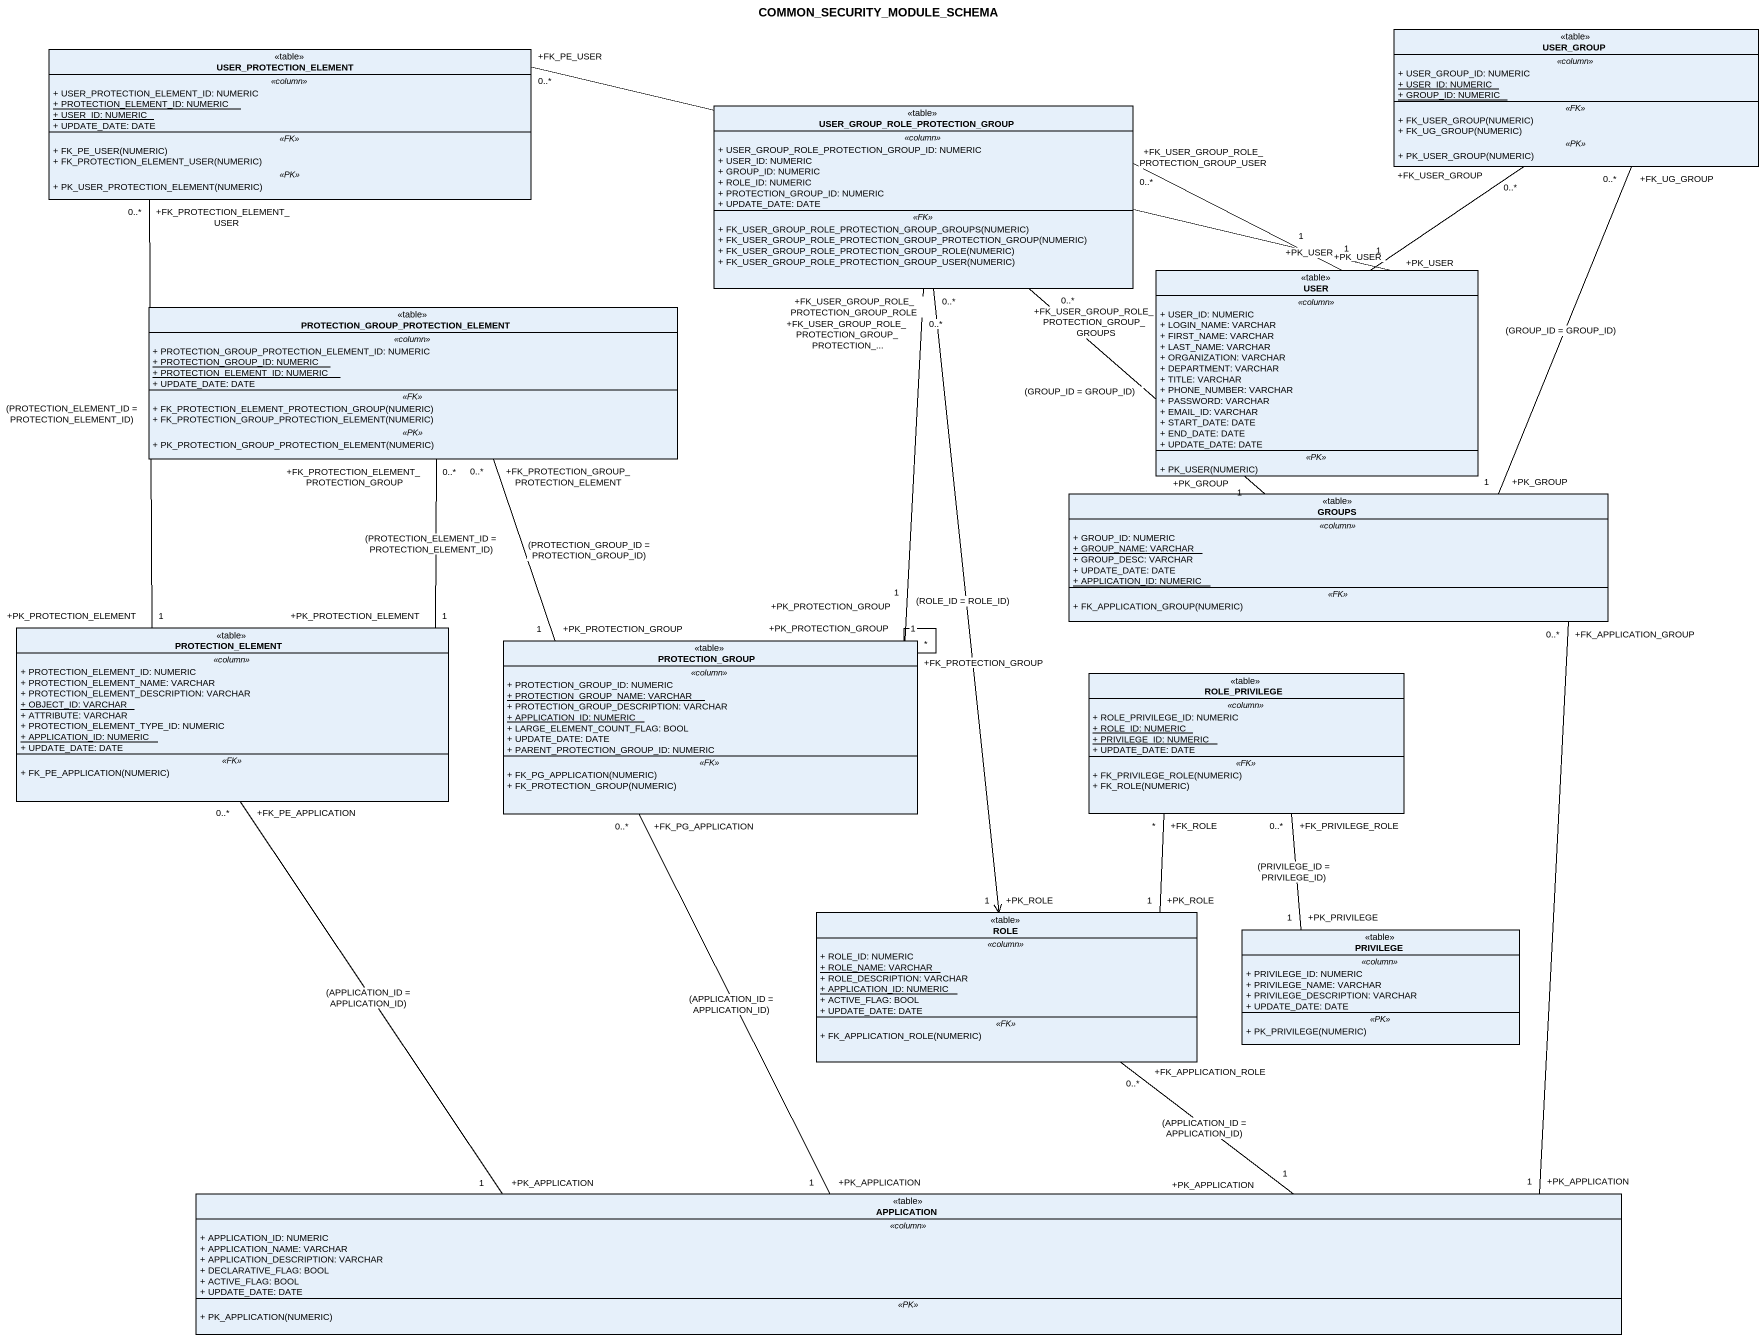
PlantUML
@startuml
title COMMON_SECURITY_MODULE_SCHEMA
hide circle
hide empty members
skinparam classAttributeIconSize 0
class USER_GROUP <<table>> {
  .. <<column>> ..
  + USER_GROUP_ID: NUMERIC
  {static} + USER_ID: NUMERIC
  {static} + GROUP_ID: NUMERIC
  .. <<FK>> ..
  + FK_USER_GROUP(NUMERIC)
  + FK_UG_GROUP(NUMERIC)
  .. <<PK>> ..
  + PK_USER_GROUP(NUMERIC)
}
class USER_PROTECTION_ELEMENT <<table>> {
  .. <<column>> ..
  + USER_PROTECTION_ELEMENT_ID: NUMERIC
  {static} + PROTECTION_ELEMENT_ID: NUMERIC
  {static} + USER_ID: NUMERIC
  + UPDATE_DATE: DATE
  .. <<FK>> ..
  + FK_PE_USER(NUMERIC)
  + FK_PROTECTION_ELEMENT_USER(NUMERIC)
  .. <<PK>> ..
  + PK_USER_PROTECTION_ELEMENT(NUMERIC)
}
class "USER_GROUP_ROLE_PROTECTION_GROUP" as USER_GROUP_ROLE_PROTECTION <<table>> {
  .. <<column>> ..
  + USER_GROUP_ROLE_PROTECTION_GROUP_ID: NUMERIC
  + USER_ID: NUMERIC
  + GROUP_ID: NUMERIC
  + ROLE_ID: NUMERIC
  + PROTECTION_GROUP_ID: NUMERIC
  + UPDATE_DATE: DATE
  .. <<FK>> ..
  + FK_USER_GROUP_ROLE_PROTECTION_GROUP_GROUPS(NUMERIC)
  + FK_USER_GROUP_ROLE_PROTECTION_GROUP_PROTECTION_GROUP(NUMERIC)
  + FK_USER_GROUP_ROLE_PROTECTION_GROUP_ROLE(NUMERIC)
  + FK_USER_GROUP_ROLE_PROTECTION_GROUP_USER(NUMERIC)
}
class USER <<table>> {
  .. <<column>> ..
  + USER_ID: NUMERIC
  + LOGIN_NAME: VARCHAR
  + FIRST_NAME: VARCHAR
  + LAST_NAME: VARCHAR
  + ORGANIZATION: VARCHAR
  + DEPARTMENT: VARCHAR
  + TITLE: VARCHAR
  + PHONE_NUMBER: VARCHAR
  + PASSWORD: VARCHAR
  + EMAIL_ID: VARCHAR
  + START_DATE: DATE
  + END_DATE: DATE
  + UPDATE_DATE: DATE
  .. <<PK>> ..
  + PK_USER(NUMERIC)
}
class "PROTECTION_GROUP_PROTECTION_ELEMENT" as PROTECTION_GROUP_PROTECTION <<table>> {
  .. <<column>> ..
  + PROTECTION_GROUP_PROTECTION_ELEMENT_ID: NUMERIC
  {static} + PROTECTION_GROUP_ID: NUMERIC
  {static} + PROTECTION_ELEMENT_ID: NUMERIC
  + UPDATE_DATE: DATE
  .. <<FK>> ..
  + FK_PROTECTION_ELEMENT_PROTECTION_GROUP(NUMERIC)
  + FK_PROTECTION_GROUP_PROTECTION_ELEMENT(NUMERIC)
  .. <<PK>> ..
  + PK_PROTECTION_GROUP_PROTECTION_ELEMENT(NUMERIC)
}
class GROUPS <<table>> {
  .. <<column>> ..
  + GROUP_ID: NUMERIC
  {static} + GROUP_NAME: VARCHAR
  + GROUP_DESC: VARCHAR
  + UPDATE_DATE: DATE
  {static} + APPLICATION_ID: NUMERIC
  .. <<FK>> ..
  + FK_APPLICATION_GROUP(NUMERIC)
}
class PROTECTION_ELEMENT <<table>> {
  .. <<column>> ..
  + PROTECTION_ELEMENT_ID: NUMERIC
  + PROTECTION_ELEMENT_NAME: VARCHAR
  + PROTECTION_ELEMENT_DESCRIPTION: VARCHAR
  {static} + OBJECT_ID: VARCHAR
  + ATTRIBUTE: VARCHAR
  + PROTECTION_ELEMENT_TYPE_ID: NUMERIC
  {static} + APPLICATION_ID: NUMERIC
  + UPDATE_DATE: DATE
  .. <<FK>> ..
  + FK_PE_APPLICATION(NUMERIC)
}
class PROTECTION_GROUP <<table>> {
  .. <<column>> ..
  + PROTECTION_GROUP_ID: NUMERIC
  {static} + PROTECTION_GROUP_NAME: VARCHAR
  + PROTECTION_GROUP_DESCRIPTION: VARCHAR
  {static} + APPLICATION_ID: NUMERIC
  + LARGE_ELEMENT_COUNT_FLAG: BOOL
  + UPDATE_DATE: DATE
  + PARENT_PROTECTION_GROUP_ID: NUMERIC
  .. <<FK>> ..
  + FK_PG_APPLICATION(NUMERIC)
  + FK_PROTECTION_GROUP(NUMERIC)
}
class ROLE_PRIVILEGE <<table>> {
  .. <<column>> ..
  + ROLE_PRIVILEGE_ID: NUMERIC
  {static} + ROLE_ID: NUMERIC
  {static} + PRIVILEGE_ID: NUMERIC
  + UPDATE_DATE: DATE
  .. <<FK>> ..
  + FK_PRIVILEGE_ROLE(NUMERIC)
  + FK_ROLE(NUMERIC)
}
class ROLE <<table>> {
  .. <<column>> ..
  + ROLE_ID: NUMERIC
  {static} + ROLE_NAME: VARCHAR
  + ROLE_DESCRIPTION: VARCHAR
  {static} + APPLICATION_ID: NUMERIC
  + ACTIVE_FLAG: BOOL
  + UPDATE_DATE: DATE
  .. <<FK>> ..
  + FK_APPLICATION_ROLE(NUMERIC)
}
class PRIVILEGE <<table>> {
  .. <<column>> ..
  + PRIVILEGE_ID: NUMERIC
  + PRIVILEGE_NAME: VARCHAR
  + PRIVILEGE_DESCRIPTION: VARCHAR
  + UPDATE_DATE: DATE
  .. <<PK>> ..
  + PK_PRIVILEGE(NUMERIC)
}
class APPLICATION <<table>> {
  .. <<column>> ..
  + APPLICATION_ID: NUMERIC
  + APPLICATION_NAME: VARCHAR
  + APPLICATION_DESCRIPTION: VARCHAR
  + DECLARATIVE_FLAG: BOOL
  + ACTIVE_FLAG: BOOL
  + UPDATE_DATE: DATE
  .. <<PK>> ..
  + PK_APPLICATION(NUMERIC)
}
USER_GROUP "+FK_USER_GROUP\n0..*" -- "+PK_USER\n1" USER
USER_GROUP "+FK_UG_GROUP\n0..*" -- "+PK_GROUP\n1" GROUPS : (GROUP_ID = GROUP_ID)
USER_PROTECTION_ELEMENT "+FK_PE_USER\n0..*" -right- "+PK_USER\n1" USER
USER_PROTECTION_ELEMENT "+FK_PROTECTION_ELEMENT_USER\n0..*" -- "+PK_PROTECTION_ELEMENT\n1" PROTECTION_ELEMENT : (PROTECTION_ELEMENT_ID = PROTECTION_ELEMENT_ID)
USER_GROUP_ROLE_PROTECTION "+FK_USER_GROUP_ROLE_PROTECTION_GROUP_USER\n0..*" -right- "+PK_USER\n1" USER
USER_GROUP_ROLE_PROTECTION "+FK_USER_GROUP_ROLE_PROTECTION_GROUP_GROUPS\n0..*" -- "+PK_GROUP\n1" GROUPS : (GROUP_ID = GROUP_ID)
USER_GROUP_ROLE_PROTECTION "+FK_USER_GROUP_ROLE_PROTECTION_GROUP_PROTECTION_...\n0..*" -- "+PK_PROTECTION_GROUP\n1" PROTECTION_GROUP
USER_GROUP_ROLE_PROTECTION "+FK_USER_GROUP_ROLE_PROTECTION_GROUP_ROLE\n0..*" --> "+PK_ROLE\n1" ROLE : (ROLE_ID = ROLE_ID)
PROTECTION_GROUP_PROTECTION "+FK_PROTECTION_ELEMENT_PROTECTION_GROUP\n0..*" -- "+PK_PROTECTION_ELEMENT\n1" PROTECTION_ELEMENT : (PROTECTION_ELEMENT_ID = PROTECTION_ELEMENT_ID)
PROTECTION_GROUP_PROTECTION "+FK_PROTECTION_GROUP_PROTECTION_ELEMENT\n0..*" -- "+PK_PROTECTION_GROUP\n1" PROTECTION_GROUP : (PROTECTION_GROUP_ID = PROTECTION_GROUP_ID)
GROUPS "+FK_APPLICATION_GROUP\n0..*" -- "+PK_APPLICATION\n1" APPLICATION
PROTECTION_ELEMENT "+FK_PE_APPLICATION\n0..*" -- "+PK_APPLICATION\n1" APPLICATION : (APPLICATION_ID = APPLICATION_ID)
PROTECTION_GROUP "+FK_PROTECTION_GROUP\n*" -- "+PK_PROTECTION_GROUP\n1" PROTECTION_GROUP
PROTECTION_GROUP "+FK_PG_APPLICATION\n0..*" -- "+PK_APPLICATION\n1" APPLICATION : (APPLICATION_ID = APPLICATION_ID)
ROLE_PRIVILEGE "+FK_ROLE\n*" -- "+PK_ROLE\n1" ROLE
ROLE_PRIVILEGE "+FK_PRIVILEGE_ROLE\n0..*" -- "+PK_PRIVILEGE\n1" PRIVILEGE : (PRIVILEGE_ID = PRIVILEGE_ID)
ROLE "+FK_APPLICATION_ROLE\n0..*" -- "+PK_APPLICATION\n1" APPLICATION : (APPLICATION_ID = APPLICATION_ID)
@enduml
